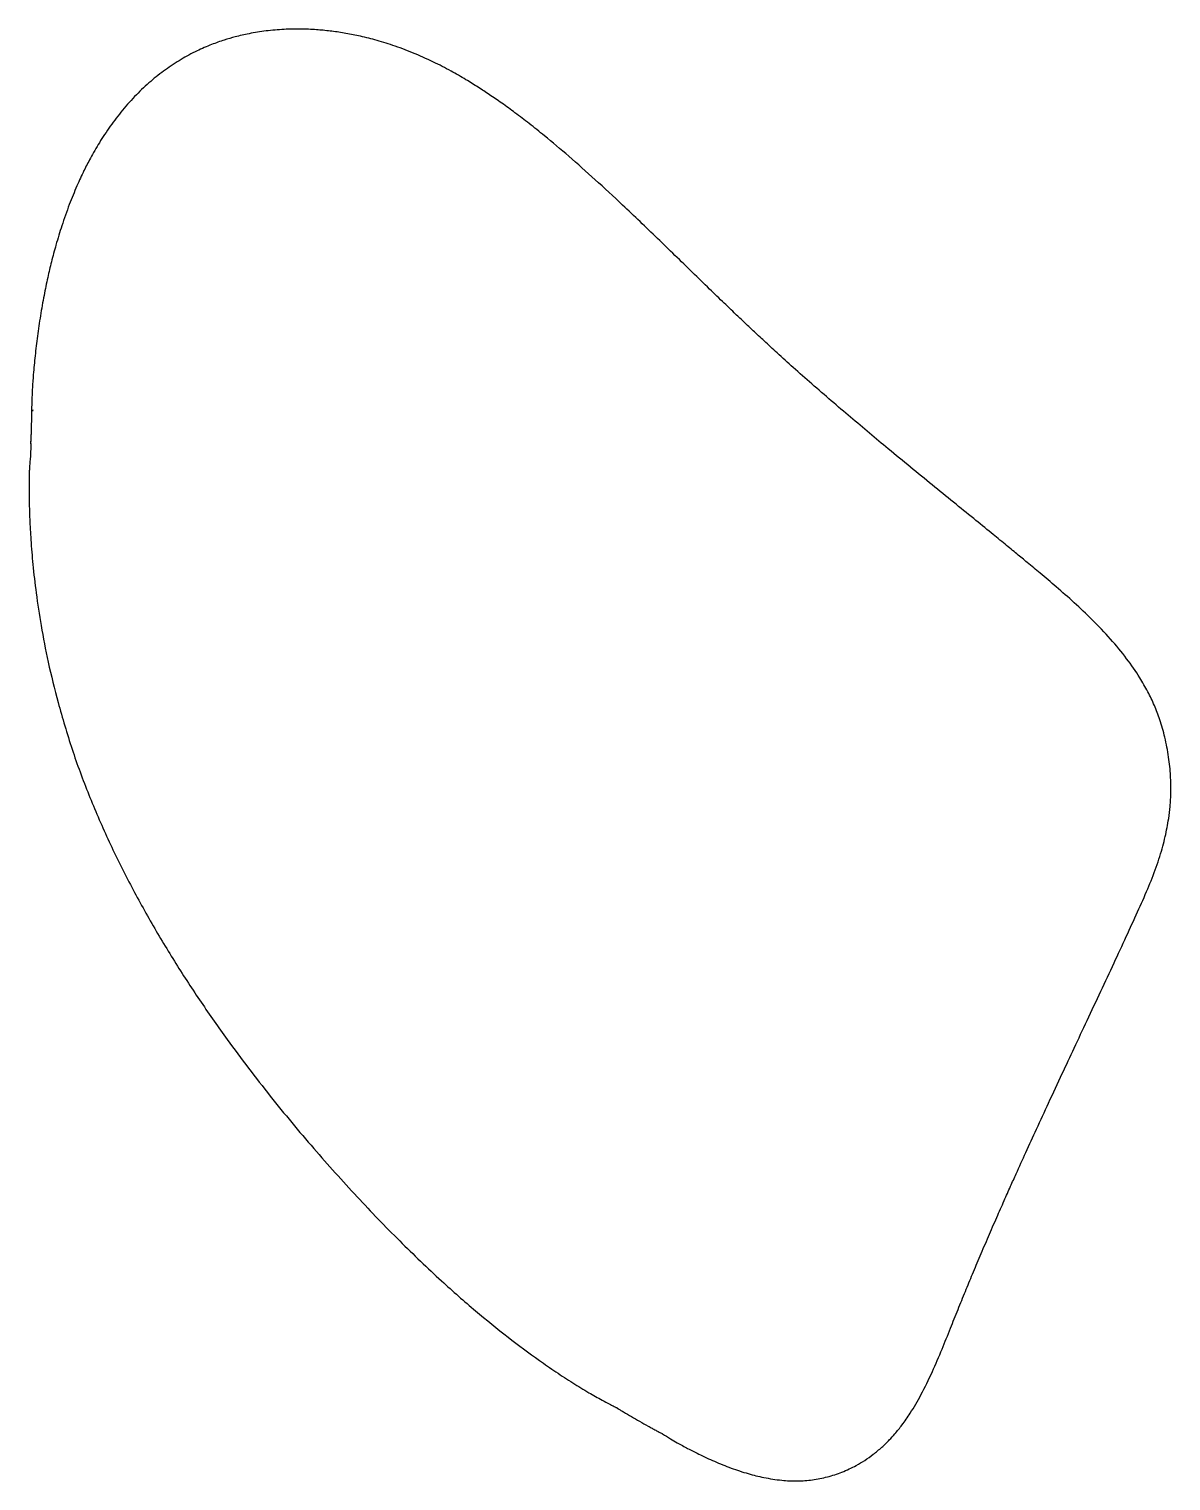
# Paper-space layout '_Isométrica' of a CAD drawing. Header units: millimetres. Extents: x -37 to 30.3, y -46.3 to 39.2.
import ezdxf

# ---------------------------------------------------------------- set-up
doc = ezdxf.new("R2010")
doc.units = ezdxf.units.MM

psp = doc.layouts.new('_Isométrica')

# ---------------------------------------------------------------- linework, layer by layer
at = {"color": 7, "linetype": 'Continuous', "lineweight": 25}
psp.add_line((-36.725, 16.754), (-36.742, 16.679), dxfattribs=at)
for points, knots in [([(0.351, -43.555), (0.51, -43.654), (0.799, -43.833), (1.323, -44.135), (1.859, -44.426), (2.582, -44.797), (3.437, -45.194), (4.41, -45.587), (5.372, -45.903), (6.367, -46.149), (7.33, -46.301), (8.317, -46.346), (9.213, -46.276), (10.085, -46.104), (10.948, -45.822), (11.672, -45.482), (12.281, -45.119), (12.785, -44.763), (13.268, -44.362), (13.689, -43.954), (14.086, -43.516), (14.506, -42.993), (15.025, -42.243), (15.631, -41.201), (16.246, -39.931), (16.81, -38.608), (17.304, -37.375), (17.757, -36.238), (18.188, -35.179), (18.622, -34.128), (19.075, -33.052), (19.553, -31.937), (20.025, -30.852), (20.46, -29.865), (20.84, -29.011), (21.265, -28.065), (21.774, -26.943), (22.411, -25.552), (23.126, -24.006), (23.866, -22.416), (24.623, -20.798), (25.38, -19.182), (26.163, -17.512), (26.933, -15.863), (27.655, -14.303), (28.325, -12.854), (28.927, -11.507), (29.359, -10.413), (29.644, -9.566), (29.821, -8.968), (29.964, -8.404), (30.08, -7.858), (30.18, -7.268), (30.262, -6.576), (30.309, -5.742), (30.291, -4.774), (30.181, -3.692), (29.973, -2.585), (29.689, -1.561), (29.341, -0.661), (28.943, 0.168), (28.406, 1.101), (27.675, 2.154), (26.73, 3.292), (25.688, 4.381), (24.615, 5.394), (23.586, 6.299), (22.662, 7.08), (21.89, 7.72), (21.203, 8.286), (20.498, 8.866), (19.648, 9.56), (18.636, 10.385), (17.476, 11.327), (16.234, 12.336), (14.953, 13.383), (13.723, 14.395), (12.547, 15.372), (11.428, 16.314), (10.294, 17.282), (9.169, 18.259), (8.105, 19.201), (7.169, 20.047), (6.382, 20.77), (5.738, 21.372), (5.178, 21.9), (4.61, 22.44), (3.928, 23.094), (3.082, 23.912), (2.114, 24.852), (1.092, 25.848), (0.064, 26.845), (-0.964, 27.835), (-2.185, 28.995), (-3.581, 30.29), (-5.116, 31.655), (-6.414, 32.749), (-7.472, 33.594), (-8.31, 34.234), (-9.091, 34.802), (-9.814, 35.302), (-10.517, 35.763), (-11.271, 36.23), (-12.15, 36.735), (-13.2, 37.279), (-14.345, 37.79), (-15.497, 38.219), (-16.557, 38.543), (-17.512, 38.777), (-18.389, 38.947), (-19.218, 39.065), (-20.067, 39.145), (-20.972, 39.183), (-21.963, 39.164), (-22.985, 39.076), (-23.945, 38.922), (-24.761, 38.734), (-25.495, 38.521), (-26.247, 38.255), (-27.103, 37.883), (-28.014, 37.394), (-28.926, 36.795), (-29.803, 36.103), (-30.648, 35.309), (-31.444, 34.423), (-32.169, 33.478), (-32.799, 32.522), (-33.307, 31.642), (-33.739, 30.805), (-34.158, 29.901), (-34.6, 28.821), (-35.014, 27.646), (-35.358, 26.514), (-35.631, 25.494), (-35.864, 24.508), (-36.083, 23.453), (-36.285, 22.303), (-36.459, 21.115), (-36.594, 19.977), (-36.692, 18.956), (-36.762, 17.959), (-36.801, 16.979), (-36.814, 16.095), (-36.831, 15.429), (-36.844, 15.086), (-36.852, 14.903), (-36.86, 14.79), (-36.865, 14.748), (-36.866, 14.755), (-36.867, 14.757)], [0, 0, 0, 0, 0.002717, 0.004914, 0.008634, 0.012711, 0.018553, 0.024855, 0.031417, 0.037373, 0.044237, 0.050165, 0.056378, 0.062988, 0.069821, 0.076934, 0.081485, 0.08626, 0.091248, 0.095971, 0.099673, 0.104645, 0.111062, 0.120386, 0.131449, 0.141751, 0.15119, 0.159744, 0.167956, 0.175869, 0.184311, 0.193286, 0.202235, 0.210099, 0.216844, 0.222678, 0.232805, 0.243795, 0.256165, 0.270134, 0.282229, 0.295305, 0.309218, 0.322593, 0.335071, 0.34665, 0.357283, 0.366891, 0.371467, 0.375669, 0.379508, 0.382992, 0.386496, 0.390872, 0.395882, 0.401396, 0.407439, 0.413643, 0.419006, 0.423387, 0.427656, 0.432169, 0.438723, 0.446052, 0.453903, 0.461492, 0.46888, 0.475489, 0.480732, 0.484919, 0.489722, 0.495361, 0.502525, 0.510691, 0.519378, 0.528227, 0.537242, 0.544882, 0.552641, 0.560522, 0.568528, 0.576155, 0.582822, 0.588229, 0.592777, 0.596464, 0.600128, 0.604843, 0.610998, 0.618189, 0.625523, 0.632841, 0.640135, 0.647397, 0.658728, 0.669545, 0.679394, 0.685463, 0.691122, 0.696373, 0.701201, 0.705614, 0.710406, 0.716219, 0.723068, 0.731236, 0.739005, 0.74616, 0.752686, 0.758569, 0.764349, 0.770103, 0.776623, 0.783907, 0.791952, 0.799712, 0.806202, 0.811422, 0.817639, 0.825004, 0.83347, 0.842126, 0.850854, 0.859836, 0.869084, 0.878005, 0.886432, 0.894019, 0.899806, 0.906522, 0.914454, 0.923025, 0.930637, 0.93719, 0.943207, 0.949975, 0.957529, 0.965022, 0.972008, 0.978412, 0.982829, 0.987286, 0.992674, 0.995572, 0.996712, 0.997686, 0.998611, 0.999619, 1, 1, 1, 1]), ([(-36.865, 14.897), (-36.862, 14.887), (-36.856, 14.867), (-36.848, 14.658), (-36.854, 14.245), (-36.89, 13.826), (-36.922, 13.416), (-36.937, 13.153), (-36.945, 12.893), (-36.95, 12.545), (-36.953, 12.007), (-36.944, 11.236), (-36.913, 10.243), (-36.846, 9.026), (-36.728, 7.579), (-36.536, 5.899), (-36.244, 3.984), (-35.834, 1.835), (-35.447, 0.312), (-35.245, -0.483)], [0, 0, 0, 0, 0.025387, 0.048433, 0.07188, 0.112238, 0.128325, 0.142538, 0.155851, 0.173348, 0.209426, 0.260036, 0.325032, 0.404177, 0.497163, 0.603631, 0.723182, 0.855415, 1, 1, 1, 1]), ([(-35.245, -0.483), (-34.981, -1.4), (-34.46, -3.214), (-33.462, -5.907), (-32.335, -8.52), (-31.088, -11.052), (-29.743, -13.501), (-28.319, -15.864), (-26.831, -18.143), (-24.993, -20.762), (-22.79, -23.654), (-20.229, -26.735), (-17.679, -29.572), (-15.169, -32.176), (-12.838, -34.413), (-10.704, -36.293), (-8.782, -37.851), (-7.203, -39.025), (-5.922, -39.913), (-4.942, -40.551), (-4.063, -41.087), (-3.32, -41.508), (-2.837, -41.766), (-2.569, -41.905), (-2.433, -41.974), (-2.356, -42.013), (-2.312, -42.034), (-2.283, -42.048), (-2.264, -42.057), (-2.267, -42.054), (-2.269, -42.053)], [0, 0, 0, 0, 0.052534, 0.103889, 0.154381, 0.204248, 0.253618, 0.302542, 0.351008, 0.398966, 0.47439, 0.547623, 0.618105, 0.685363, 0.749567, 0.800431, 0.84779, 0.892452, 0.915418, 0.93871, 0.960254, 0.976785, 0.985831, 0.989679, 0.992728, 0.994095, 0.995449, 0.99687, 0.998428, 1, 1, 1, 1]), ([(-2.355, -42.012), (-2.334, -42.025), (-2.283, -42.057), (-2.133, -42.148), (-1.861, -42.31), (-1.478, -42.537), (-0.99, -42.819), (-0.578, -43.052), (-0.256, -43.229), (-0.034, -43.349), (0.157, -43.448), (0.289, -43.515), (0.34, -43.541), (0.355, -43.548), (0.351, -43.546), (0.351, -43.546)], [0, 0, 0, 0, 0.0419661, 0.1035462, 0.1758767, 0.3279029, 0.4815839, 0.6377912, 0.712862, 0.7884892, 0.8678133, 0.9403904, 0.9709982, 0.9996349, 1, 1, 1, 1])]:
    psp.add_open_spline(points, degree=3, knots=knots, dxfattribs=at)

doc.saveas('drawing.dxf')
